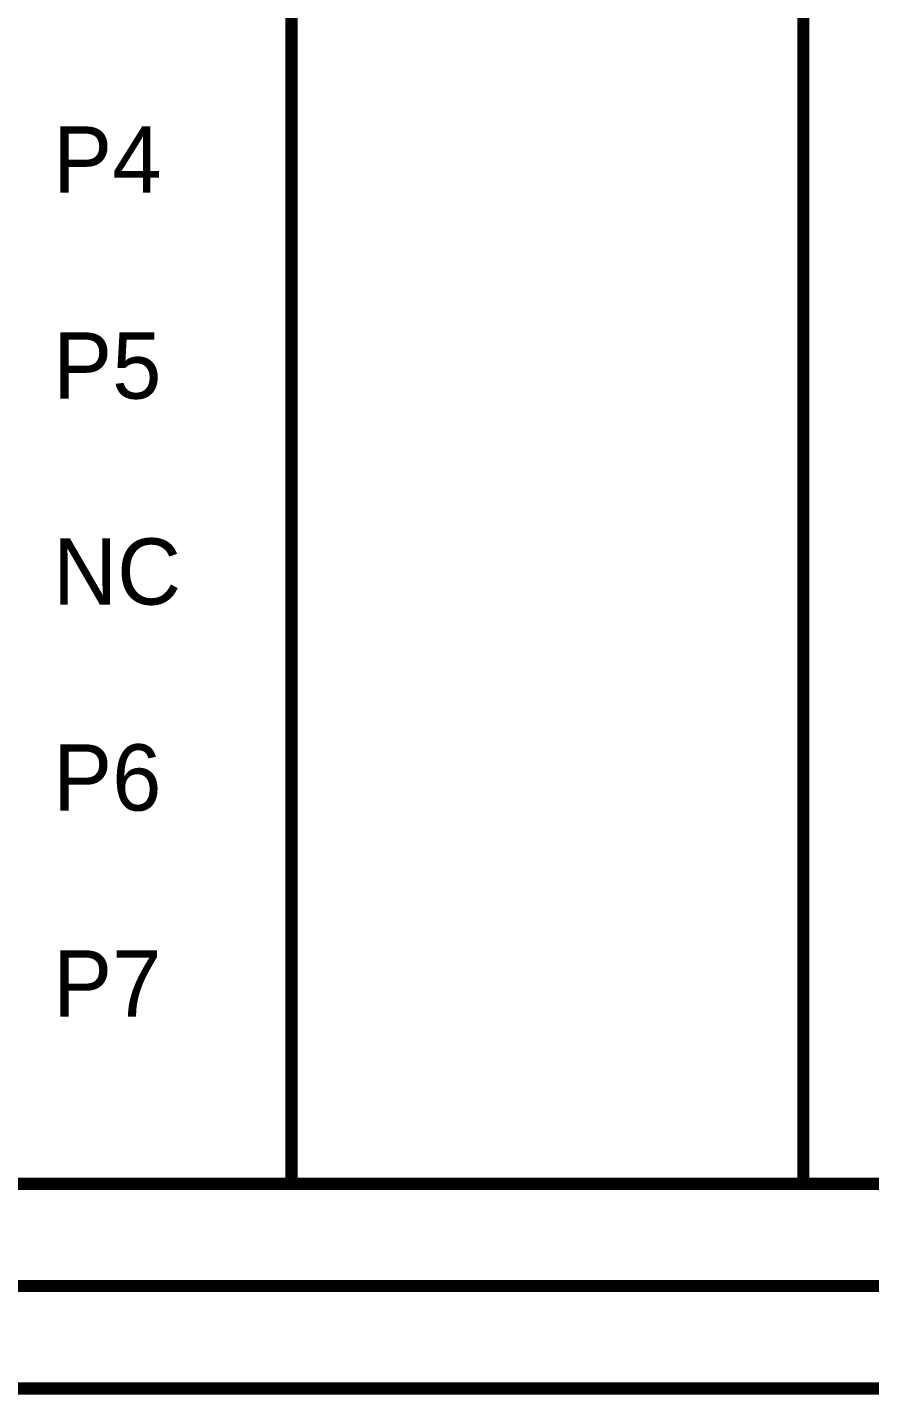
# Model space of a CAD drawing. Header units: millimetres. Extents: x 0 to 841, y 0 to 594.
# Drawn here: x 221.07 to 241.64, y 452.35 to 485.74 of the extents above; entities that cross this region are included whole.
import ezdxf

# ---------------------------------------------------------------- set-up
doc = ezdxf.new("R2010")
doc.units = ezdxf.units.MM
doc.layers.add('Sheet', color=255, linetype='Continuous')

msp = doc.modelspace()

# ---------------------------------------------------------------- linework, layer by layer
at = {"layer": 'Sheet', "const_width": 0.3}
msp.add_lwpolyline([(220.019, 512.496), (247.519, 512.496), (247.519, 457.493), (220.019, 457.493), (220.019, 512.496)], close=True, dxfattribs=at)
for points in [[(227.52, 512.496), (227.52, 457.493)], [(240.018, 512.496), (240.018, 457.493)], [(97.523, 507.499), (90.022, 507.499), (90.022, 455), (255.02, 455), (255.02, 462.49), (250.012, 462.49)], [(260.017, 452.496), (212.518, 452.496), (212.518, 487.499), (217.515, 487.499)]]:
    msp.add_lwpolyline(points, dxfattribs=at)

# ---------------------------------------------------------------- texts
at = {"layer": 'Sheet'}
for s, p in [('P4', (221.703, 481.704)), ('P5', (221.703, 476.673)), ('NC', (221.703, 471.642)), ('P6', (221.703, 466.612)), ('P7', (221.703, 461.581))]:
    msp.add_text(s, height=1.6171, dxfattribs=at).set_placement(p)

doc.saveas('drawing.dxf')
